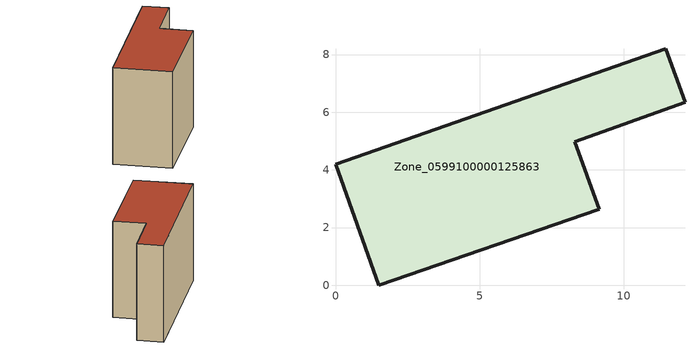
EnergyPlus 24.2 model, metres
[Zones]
Zone_0599100000125863
 floor ground (C_G): 0,4.19 11.46,8.2 12.12,6.34 8.3,4.98 9.14,2.63 1.5,0 z0
 wall outside (C_F): 1.5,0 9.14,2.63 8.3,4.98 12.12,6.34 11.46,8.2 0,4.19 1.5,0 z0:7.54
 roof outside (C_R): 11.46,8.2 0,4.19 1.5,0 9.14,2.63 8.3,4.98 12.12,6.34 z7.54
[BUILDING]
Pand.0599100000125863: North Axis=0; Terrain=City; Loads Convergence Tolerance Value=0.04; Temperature Convergence Tolerance Value=0.4; Solar Distribution=FullExterior; Maximum Number of Warmup Days=25; Minimum Number of Warmup Days=1
[Site:Location]
Rotterdam.The.Hague.AP_ZH_NLD Design_Conditions: Latitude=51.96; Longitude=4.45; Time Zone=1; Elevation=-4.5
[SITE:GROUNDTEMPERATURE:BUILDINGSURFACE]
18, 18, 18, 18, 18, 18, 18, 18, 18, 18, 18, 18
[MATERIAL] Thermal Absorptance=0.9; Solar Absorptance=0.7; Visible Absorptance=0.7
Name | Roughness | Thickness | Conductivity | Density | Specific Heat
G.TI.1946 | MediumSmooth | 0.15 | 1 | 540 | 1210
F.TI.1946 | Rough | 0.3 | 0.857143 | 1920 | 840
R.TI.1946 | MediumRough | 0.2 | 0.1 | 1500 | 1000
[CONSTRUCTION]
C_G: G.TI.1946
C_F: F.TI.1946
C_R: R.TI.1946
[ZONE]
Zone_0599100000125863: Type=1; Multiplier=1; Ceiling Height=Autocalculate; Volume=Autocalculate; Floor Area=autocalculate; Part of Total Floor Area=Yes
[ZONEINFILTRATION:DESIGNFLOWRATE]
Infil_Zone_0599100000125863: Zone or ZoneList or Space or SpaceList=Zone_0599100000125863; Schedule=AlwaysOn; Design Flow Rate Calculation Method=Flow/Area; Flow Rate per Floor Area=0.003; Constant Term Coefficient=1; Temperature Term Coefficient=0; Velocity Term Coefficient=0; Velocity Squared Term Coefficient=0
[HVACTEMPLATE:ZONE:IDEALLOADSAIRSYSTEM]
Zone_0599100000125863: Maximum Heating Supply Air Temperature=50; Minimum Cooling Supply Air Temperature=13; Maximum Heating Supply Air Humidity Ratio=0.0156; Minimum Cooling Supply Air Humidity Ratio=0.0077; Heating Limit=NoLimit; Cooling Limit=NoLimit; Dehumidification Control Type=ConstantSensibleHeatRatio; Cooling Sensible Heat Ratio=0.7; Dehumidification Setpoint=60; Humidification Control Type=None; Humidification Setpoint=30; Outdoor Air Method=None; Outdoor Air Flow Rate per Person=0.00944; Outdoor Air Flow Rate per Zone Floor Area=0; Outdoor Air Flow Rate per Zone=0; Demand Controlled Ventilation Type=None; Outdoor Air Economizer Type=NoEconomizer; Heat Recovery Type=None; Sensible Heat Recovery Effectiveness=0.7; Latent Heat Recovery Effectiveness=0.65
[ZONECONTROL:THERMOSTAT]
ThermostatControl_Zone_0599100000125863: Zone or ZoneList=Zone_0599100000125863; Control Type Schedule=DualSetpointControlType; Control 1=Thermostat_Zone_0599100000125863; Temperature Difference Between Cutout And Setpoint=0
[THERMOSTATSETPOINT:DUALSETPOINT]
Thermostat_Zone_0599100000125863: Heating Setpoint Temperature Schedule=HeatingSetpoint_Zone_0599100000125863; Cooling Setpoint Temperature Schedule=CoolingSetpoint_Zone_0599100000125863
[SCHEDULE:COMPACT]
HeatingSetpoint_Zone_0599100000125863: Through: 12/31, For: AllDays, Until: 24:00, 21
CoolingSetpoint_Zone_0599100000125863: Through: 12/31, For: AllDays, Until: 24:00, 24
DualSetpointControlType: Through: 12/31, For: AllDays, Until: 24:00, 4
AlwaysOn: Through: 12/31, For: AllDays, Until: 24:00, 1
